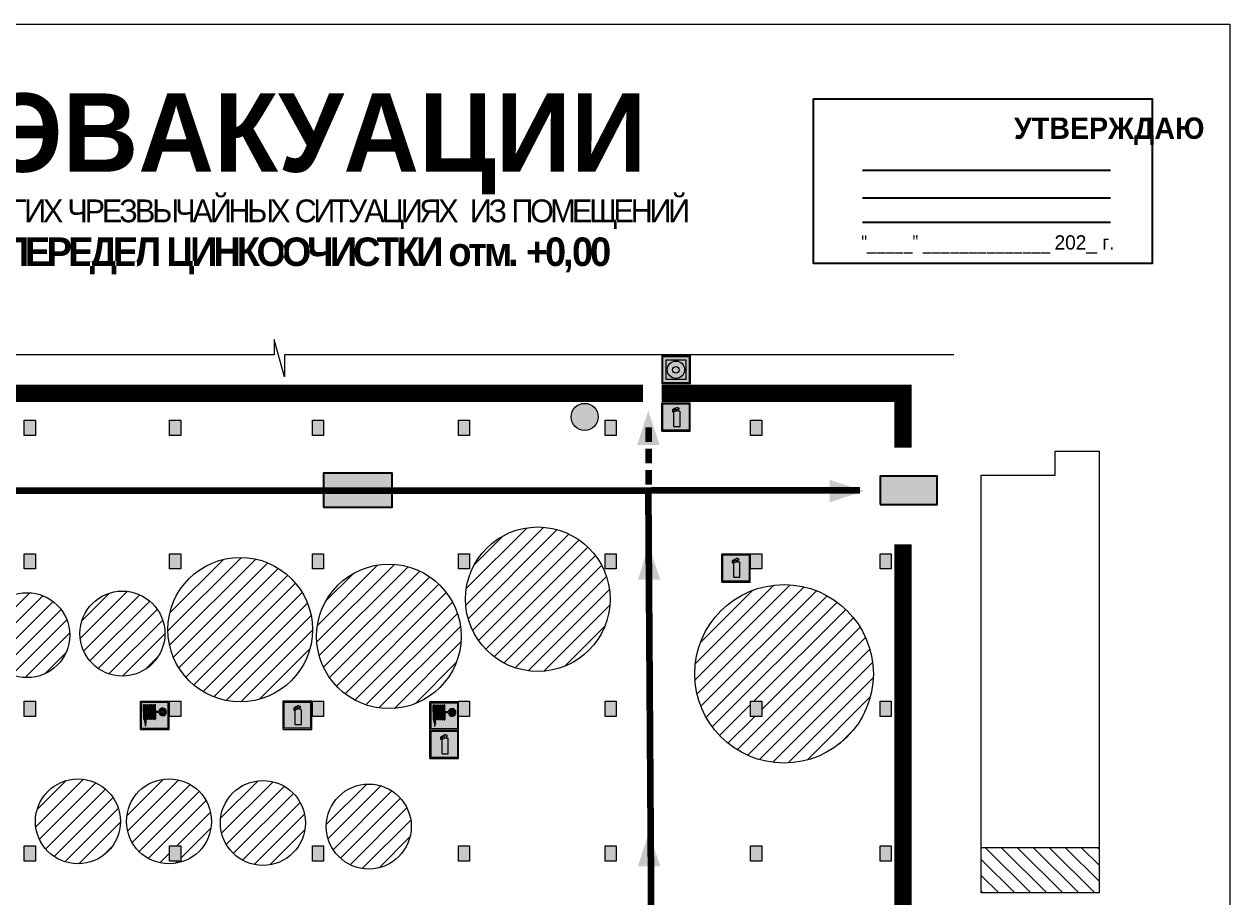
# Model space of a CAD drawing. Header units: millimetres. Extents: x 13810 to 67229, y 12374 to 21950.
# Drawn here: x 27538.4 to 27876.6, y 15487.5 to 15732.5 of the extents above; entities that cross this region are included whole.
import ezdxf

# ---------------------------------------------------------------- set-up
doc = ezdxf.new("R2010")
doc.units = ezdxf.units.MM
doc.linetypes.add('{ Wide Dash }', pattern=[12, 4, -2, 4, -2])
doc.layers.add('План_Штампы', color=7, linetype='Continuous')
doc.styles.add('обычный', font='arial.ttf')
pattern_1 = [(225, (47394.618, 19402.1856), (2.24506403, -2.24506403), [])]

# ---------------------------------------------------------------- blocks, each defined once
blk = doc.blocks.new('A$C7B8C2D5B')
at = {"lineweight": 0}
h = blk.add_hatch(color=5, dxfattribs=at)
h.dxf.hatch_style = 1
h.paths.add_polyline_path([(1.4, -3.02, 1), (-2.11, -3.02, 1)])
at = {"color": 5, "lineweight": 0}
blk.add_circle((-0.36, -3.02), 1.75, dxfattribs=at)
blk = doc.blocks.new('A$C54414219')
at = {"true_color": 0xffffff}
h = blk.add_hatch(color=7, dxfattribs=at)
h.paths.add_polyline_path([(2.39, -9.45), (2.39, -18.3), (11.23, -18.3), (11.23, -9.45)], flags=0)
h.paths.add_polyline_path([(10.71, -13.87, -1), (2.92, -13.87, -1)], flags=0)
h.paths.add_polyline_path([(8.3, -13.87, -1), (5.33, -13.87, -1)], flags=0)
h.paths.add_polyline_path([(0.41, -7.47), (0.41, -20.27), (13.21, -20.27), (13.21, -7.47)])
h.paths.add_polyline_path([(0.92, -19.77), (12.71, -19.77), (12.71, -7.98), (0.92, -7.98)], flags=16)
h.paths.add_polyline_path([(11.23, -9.45), (11.23, -18.3), (2.39, -18.3), (2.39, -9.45)], flags=0)
at = {"lineweight": 5}
h = blk.add_hatch(color=242, dxfattribs=at)
h.paths.add_polyline_path([(12.71, -7.98), (0.92, -7.98), (0.92, -19.77), (12.71, -19.77)])
h.paths.add_polyline_path([(11.23, -18.3), (2.39, -18.3), (2.39, -9.45), (11.23, -9.45)], flags=16)
h.paths.add_polyline_path([(10.71, -13.87, -1), (2.92, -13.87, -1)], flags=0)
h.paths.add_polyline_path([(8.3, -13.87, -1), (5.33, -13.87, -1)], flags=0)
at = {"true_color": 0xffffff}
h = blk.add_hatch(color=7, dxfattribs=at)
h.paths.add_polyline_path([(2.39, -9.45), (2.39, -18.3), (11.23, -18.3), (11.23, -9.45)])
h.paths.add_polyline_path([(10.71, -13.87, -1), (2.92, -13.87, -1)], flags=16)
h.paths.add_polyline_path([(8.3, -13.87, -1), (5.33, -13.87, -1)], flags=0)
at = {"lineweight": 5}
h = blk.add_hatch(color=242, dxfattribs=at)
h.paths.add_polyline_path([(2.92, -13.87, 1), (10.71, -13.87, 1)])
h.paths.add_polyline_path([(8.3, -13.87, -1), (5.33, -13.87, -1)], flags=16)
at = {"color": 242, "lineweight": 5}
for p, q in [((0.41, -20.27), (0.41, -7.47)), ((0.41, -7.47), (13.21, -7.47)), ((0.41, -7.47), (13.21, -7.47)), ((13.21, -20.27), (13.21, -7.47)), ((0.41, -20.27), (13.21, -20.27))]:
    blk.add_line(p, q, dxfattribs=at)
for points in [[(0.92, -7.98), (12.71, -7.98), (12.71, -19.77), (0.92, -19.77)], [(2.39, -9.45), (11.23, -9.45), (11.23, -18.3), (2.39, -18.3)]]:
    blk.add_lwpolyline(points, close=True, dxfattribs=at)
for radius in [3.89, 1.49]:
    blk.add_circle((6.81, -13.87), radius, dxfattribs=at)
blk = doc.blocks.new('A$C7B4425F7')
at = {"true_color": 0xffffff}
blk.add_hatch(color=7, dxfattribs=at).paths.add_polyline_path([(0, 0), (-16, 0), (-16, -8), (0, -8)])
h = blk.add_hatch(color=126)
h.paths.add_polyline_path([(-0.2, -0.2), (-15.8, -0.2), (-15.8, -7.8), (-0.2, -7.8)])
h.paths.add_polyline_path([(-11.76, -2.03), (-11.76, -3.66), (-11.17, -3.66, -0.568275), (-11.17, -6.18), (-12.58, -6.18), (-12.58, -2.03)], flags=16)
h.paths.add_polyline_path([(-13.33, -4.12, -0.495768), (-13.59, -6.18), (-15.03, -6.18), (-15.03, -2.03), (-13.59, -2.03, -0.487973)], flags=16)
h.paths.add_polyline_path([(-10.25, -2.03), (-9.48, -2.03), (-9.48, -6.18), (-10.25, -6.18)], flags=16)
h.paths.add_polyline_path([(-13.84, -3.69), (-14.24, -3.69), (-14.24, -3.03), (-13.9, -3.03, -0.692621)], flags=0)
h.paths.add_polyline_path([(-9.15, -2.03), (-8.4, -2.03), (-8.04, -3.07), (-7.68, -2.03), (-6.93, -2.03), (-7.64, -4.1), (-6.93, -6.18), (-7.68, -6.18), (-8.04, -5.14), (-8.4, -6.18), (-9.15, -6.18), (-8.44, -4.1)], flags=16)
h.paths.add_polyline_path([(-11.76, -4.46), (-11.42, -4.46, -0.692621), (-11.36, -5.12), (-11.76, -5.12)], flags=0)
h.paths.add_polyline_path([(-13.9, -5.2), (-14.24, -5.2), (-14.24, -4.55), (-13.84, -4.55, -0.708038)], flags=0)
edge = h.paths.add_edge_path(flags=16)
edge.add_ellipse((-5.51, -4.08), major_axis=(0, 2.05), ratio=0.586184, start_angle=0, end_angle=360)
edge = h.paths.add_edge_path(flags=0)
edge.add_ellipse((-5.51, -4.08), major_axis=(0, 1.14), ratio=0.454828, start_angle=0, end_angle=360)
h.paths.add_polyline_path([(-4.13, -4.96, 0.377264), (-3.48, -4.52, 0.0555), (-3.16, -2.03), (-1.66, -2.03), (-1.66, -4.96), (-0.96, -4.96), (-0.96, -7.01), (-1.75, -7.01), (-1.75, -6.18), (-3.3, -6.18), (-3.3, -7.02), (-4.13, -7.02)], flags=16)
h.paths.add_polyline_path([(-2.73, -2.91), (-2.28, -2.91), (-2.28, -4.96), (-3.05, -4.96, 0.079136)], flags=0)
at = {"color": 126}
blk.add_lwpolyline([(-16, -8), (0, -8), (0, 0), (-16, 0)], close=True, dxfattribs=at)
blk = doc.blocks.new('A$C3AD82952')
at = {"true_color": 0xf5f5ff}
h = blk.add_hatch(color=7, dxfattribs=at)
h.dxf.hatch_style = 1
h.paths.add_polyline_path([(8.21, 8.73, 0.414214), (7.89, 9.05), (7.22, 9.05), (7.22, 9.92), (7.59, 9.92, 1), (7.57, 10.36), (7.22, 10.36), (7.22, 10.6), (6.43, 10.6), (6.43, 10.36), (6.01, 10.36), (4.74, 9.59), (4.74, 8.69), (4.98, 8.73), (4.98, 9.26), (6.12, 9.91), (6.43, 9.91), (6.43, 9.05), (5.76, 9.05, 0.414214), (5.44, 8.73), (5.44, 2.2), (8.21, 2.2)], flags=0)
h.paths.add_polyline_path([(12.8, 12.8), (0, 12.8), (0, 0), (12.8, 0)])
h.paths.add_polyline_path([(0.51, 12.29), (12.29, 12.29), (12.29, 0.51), (0.51, 0.51)], flags=16)
h.paths.add_polyline_path([(4.74, 9.59), (6.01, 10.36), (6.43, 10.36), (6.43, 10.6), (7.22, 10.6), (7.22, 10.36), (7.59, 10.36, -0.94586), (7.59, 9.92), (7.22, 9.92), (7.22, 9.05), (7.89, 9.05, -0.414214), (8.21, 8.73), (8.21, 2.2), (5.44, 2.2), (5.44, 8.73, -0.414214), (5.76, 9.05), (6.43, 9.05), (6.43, 9.91), (6.12, 9.91), (4.98, 9.26), (4.98, 8.73), (4.74, 8.69)], flags=0)
h = blk.add_hatch(color=242)
h.dxf.hatch_style = 1
h.paths.add_polyline_path([(12.29, 12.29), (0.51, 12.29), (0.51, 0.51), (12.29, 0.51)])
h.paths.add_polyline_path([(4.74, 8.69), (4.74, 9.59), (6.01, 10.36), (6.43, 10.36), (6.43, 10.6), (7.22, 10.6), (7.22, 10.36), (7.59, 10.36, -0.94586), (7.59, 9.92), (7.22, 9.92), (7.22, 9.05), (7.89, 9.05, -0.414214), (8.21, 8.73), (8.21, 2.2), (5.44, 2.2), (5.44, 8.73, -0.414214), (5.76, 9.05), (6.43, 9.05), (6.43, 9.91), (6.12, 9.91), (4.98, 9.26), (4.98, 8.73)], flags=16)
h = blk.add_hatch(color=7, dxfattribs=at)
h.dxf.hatch_style = 1
h.paths.add_polyline_path([(8.21, 8.73, 0.414214), (7.89, 9.05), (7.22, 9.05), (7.22, 9.92), (7.59, 9.92, 1), (7.57, 10.36), (7.22, 10.36), (7.22, 10.6), (6.43, 10.6), (6.43, 10.36), (6.01, 10.36), (4.74, 9.59), (4.74, 8.69), (4.98, 8.73), (4.98, 9.26), (6.12, 9.91), (6.43, 9.91), (6.43, 9.05), (5.76, 9.05, 0.414214), (5.44, 8.73), (5.44, 2.2), (8.21, 2.2)])
at = {"color": 242, "lineweight": 5}
for p, q in [((0, 0), (0, 12.8)), ((0, 12.8), (12.8, 12.8)), ((12.8, 0), (12.8, 12.8)), ((6.01, 10.36), (4.74, 9.59)), ((4.74, 9.59), (4.74, 8.69)), ((4.74, 8.69), (4.98, 8.73)), ((4.98, 9.26), (6.12, 9.91)), ((4.98, 8.73), (4.98, 9.26)), ((5.44, 2.2), (5.44, 8.73)), ((5.76, 9.05), (6.43, 9.05)), ((6.01, 10.36), (6.43, 10.36)), ((6.12, 9.91), (6.43, 9.91)), ((7.22, 10.6), (6.43, 10.6)), ((6.43, 10.6), (6.43, 10.36)), ((6.43, 9.91), (6.43, 9.05)), ((7.22, 10.36), (7.22, 10.6)), ((7.59, 10.36), (7.22, 10.36)), ((7.22, 9.05), (7.22, 9.92)), ((7.59, 9.92), (7.22, 9.92)), ((7.89, 9.05), (7.22, 9.05)), ((8.21, 2.2), (8.21, 8.73)), ((0, 0), (12.8, 0)), ((5.44, 2.2), (8.21, 2.2))]:
    blk.add_line(p, q, dxfattribs=at)
blk.add_lwpolyline([(0.51, 12.29), (12.29, 12.29), (12.29, 0.51), (0.51, 0.51)], close=True, dxfattribs=at)
for centre, radius, start, end in [((5.76, 8.73), 0.32, 90, 180), ((7.58, 10.14), 0.223, 273.1875, 86.8125), ((7.89, 8.73), 0.32, 0, 90)]:
    blk.add_arc(centre, radius, start, end, dxfattribs=at)
blk = doc.blocks.new('A$C32E8229D')
at = {"true_color": 0xffffff}
blk.add_hatch(color=7, dxfattribs=at).paths.add_polyline_path([(0, 0), (0, -8), (16, -8), (16, 0)])
h = blk.add_hatch(color=126)
h.paths.add_polyline_path([(0.2, -0.2), (15.8, -0.2), (15.8, -7.8), (0.2, -7.8)])
h.paths.add_polyline_path([(13.49, -2.05), (12.08, -2.05), (11.37, -2.63, 0.162397), (11.29, -2.84), (11.29, -3.63), (10.35, -3.63), (10.35, -4.05), (11.68, -4.05), (11.68, -3.48), (12.26, -4.28), (11.29, -5.1), (11.29, -6.78), (11.85, -6.78), (11.85, -5.44), (12.8, -4.64), (12.8, -5.94), (14.46, -5.94), (14.46, -5.39), (13.45, -5.39), (13.45, -3.97), (12.46, -2.59), (13.15, -2.59), (13.69, -3.34), (14.18, -3)], flags=16)
h.paths.add_polyline_path([(10.74, -1.82, 1), (11.8, -1.82, 1)], flags=16)
h.paths.add_polyline_path([(9.39, -3.59), (5.99, -3.59), (6.56, -3.03), (5.91, -3.03), (5.1, -3.83), (5.91, -4.64), (6.56, -4.64), (5.99, -4.09), (9.39, -4.09)], flags=16)
h.paths.add_polyline_path([(4.29, -1.08), (1.72, -1.08), (1.72, -6.6), (4.29, -6.6)], flags=16)
at = {"color": 126}
blk.add_lwpolyline([(16, -8), (0, -8), (0, 0), (16, 0)], close=True, dxfattribs=at)
blk = doc.blocks.new('A$C37112FD5')
at = {"true_color": 0xf5f5ff}
h = blk.add_hatch(color=7, dxfattribs=at)
h.dxf.hatch_style = 1
h.paths.add_polyline_path([(12.8, -7.4), (0, -7.4), (0, -20.2), (12.8, -20.2)])
h.paths.add_polyline_path([(12.29, -7.91), (12.29, -19.69), (0.51, -19.69), (0.51, -7.91)], flags=16)
h.paths.add_polyline_path([(4.98, -9.04, -0.42597), (5.17, -9.22), (5.17, -12.25), (5.17, -15.29, -0.432244), (4.98, -15.47), (4.83, -15.47, -0.42597), (4.64, -15.29), (4.64, -12.25), (4.64, -9.22, -0.432244), (4.83, -9.04)], flags=0)
h.paths.add_polyline_path([(4.28, -9.22), (4.28, -12.25), (4.28, -15.29, -0.432244), (4.09, -15.47), (3.94, -15.47, -0.42597), (3.75, -15.29), (3.75, -12.25), (3.75, -9.22, -0.432244), (3.94, -9.04), (4.09, -9.04, -0.42597)], flags=0)
h.paths.add_polyline_path([(5.72, -9.04), (5.87, -9.04, -0.42597), (6.06, -9.22), (6.06, -12.25), (6.06, -15.29, -0.432244), (5.87, -15.47), (5.72, -15.47, -0.42597), (5.53, -15.29), (5.53, -12.25), (5.53, -9.22, -0.432244)], flags=0)
h.paths.add_polyline_path([(6.42, -8.9), (6.5, -8.9, -0.42597), (6.69, -9.08), (6.69, -12.03), (8.21, -12.03, -15.824349), (8.21, -12.47), (6.69, -12.47), (6.69, -15.42, -0.432244), (6.5, -15.6), (6.42, -15.6)], flags=0)
h.paths.add_polyline_path([(3.39, -9.22), (3.39, -12.25), (3.39, -15.29, -0.432244), (3.2, -15.47), (3.05, -15.47, -0.42597), (2.85, -15.29), (2.85, -12.25), (2.85, -9.22, -0.432244), (3.05, -9.04), (3.2, -9.04, -0.42597)], flags=0)
h.paths.add_polyline_path([(2.5, -9.22), (2.5, -16.71), (1.96, -16.71), (1.96, -9.22, -0.432244), (2.15, -9.04), (2.31, -9.04, -0.42597)], flags=0)
h.paths.add_polyline_path([(1.61, -8.9), (1.61, -15.6), (1.57, -15.6, -0.42597), (1.37, -15.42), (1.37, -12.03), (1.37, -9.09, -0.432244), (1.57, -8.9)], flags=0)
h.paths.add_polyline_path([(9.76, -10.81), (9.76, -12.03), (8.49, -12.03, -0.336371)], flags=0)
h.paths.add_polyline_path([(8.49, -12.47), (9.76, -12.47), (9.76, -13.7, -0.336371)], flags=0)
h.paths.add_polyline_path([(10.11, -10.81, -0.336371), (11.38, -12.03), (10.11, -12.03)], flags=0)
h.paths.add_polyline_path([(10.11, -12.47), (11.38, -12.47, -0.336371), (10.11, -13.7)], flags=0)
h.paths.add_polyline_path([(2.5, -16.84), (2.5, -17.05), (1.97, -17.05), (1.97, -16.84)], flags=0)
h.paths.add_polyline_path([(2.5, -17.24, -0.033778), (2.24, -18.6, -0.033778), (1.97, -17.24)], flags=0)
h = blk.add_hatch(color=242)
h.dxf.hatch_style = 1
h.paths.add_polyline_path([(12.29, -7.91), (0.51, -7.91), (0.51, -19.69), (12.29, -19.69)])
h.paths.add_polyline_path([(6.42, -15.6), (6.42, -8.9), (6.5, -8.9, -0.42597), (6.69, -9.08), (6.69, -12.03), (8.21, -12.03, -15.824349), (8.21, -12.47), (6.69, -12.47), (6.69, -15.42, -0.432244), (6.5, -15.6)], flags=16)
h.paths.add_polyline_path([(5.87, -15.47), (5.72, -15.47, -0.42597), (5.53, -15.29), (5.53, -12.25), (5.53, -9.22, -0.432244), (5.72, -9.04), (5.87, -9.04, -0.42597), (6.06, -9.22), (6.06, -12.25), (6.06, -15.29, -0.432244)], flags=16)
h.paths.add_polyline_path([(4.98, -15.47), (4.83, -15.47, -0.42597), (4.64, -15.29), (4.64, -12.25), (4.64, -9.22, -0.432244), (4.83, -9.04), (4.98, -9.04, -0.42597), (5.17, -9.22), (5.17, -12.25), (5.17, -15.29, -0.432244)], flags=16)
h.paths.add_polyline_path([(4.09, -15.47), (3.94, -15.47, -0.42597), (3.75, -15.29), (3.75, -12.25), (3.75, -9.22, -0.432244), (3.94, -9.04), (4.09, -9.04, -0.42597), (4.28, -9.22), (4.28, -12.25), (4.28, -15.29, -0.432244)], flags=16)
h.paths.add_polyline_path([(3.2, -15.47), (3.05, -15.47, -0.42597), (2.85, -15.29), (2.85, -12.25), (2.85, -9.22, -0.432244), (3.05, -9.04), (3.2, -9.04, -0.42597), (3.39, -9.22), (3.39, -12.25), (3.39, -15.29, -0.432244)], flags=16)
h.paths.add_polyline_path([(2.5, -17.05), (1.97, -17.05), (1.97, -16.84), (2.5, -16.84)], flags=16)
h.paths.add_polyline_path([(2.5, -17.24, -0.033778), (2.24, -18.6, -0.033778), (1.97, -17.24)], flags=16)
h.paths.add_polyline_path([(2.5, -16.71), (1.96, -16.71), (1.96, -9.22, -0.432244), (2.15, -9.04), (2.31, -9.04, -0.42597), (2.5, -9.22)], flags=16)
h.paths.add_polyline_path([(1.61, -15.6), (1.57, -15.6, -0.42597), (1.37, -15.42), (1.37, -12.03), (1.37, -9.09, -0.432244), (1.57, -8.9), (1.61, -8.9)], flags=16)
h.paths.add_polyline_path([(8.49, -12.47), (9.76, -12.47), (9.76, -13.7, -0.336371)], flags=0)
h.paths.add_polyline_path([(10.11, -13.7), (10.11, -12.47), (11.38, -12.47, -0.336371)], flags=0)
h.paths.add_polyline_path([(8.49, -12.03, -0.336371), (9.76, -10.81), (9.76, -12.03)], flags=0)
h.paths.add_polyline_path([(10.11, -12.03), (10.11, -10.81, -0.336371), (11.38, -12.03)], flags=0)
h = blk.add_hatch(color=7, dxfattribs=at)
h.dxf.hatch_style = 1
h.paths.add_polyline_path([(1.61, -8.9), (1.57, -8.9, 0.432244), (1.37, -9.09), (1.37, -12.03), (1.37, -15.42, 0.42597), (1.57, -15.6), (1.61, -15.6)])
h.paths.add_polyline_path([(2.5, -9.22, 0.42597), (2.31, -9.04), (2.15, -9.04, 0.432244), (1.96, -9.22), (1.96, -16.71), (2.5, -16.71)])
h.paths.add_polyline_path([(2.5, -16.84), (1.97, -16.84), (1.97, -17.05), (2.5, -17.05)])
h.paths.add_polyline_path([(2.5, -17.24), (1.97, -17.24, 0.033778), (2.24, -18.6, 0.033778)])
h.paths.add_polyline_path([(3.39, -12.25), (3.39, -9.22, 0.42597), (3.2, -9.04), (3.05, -9.04, 0.432244), (2.85, -9.22), (2.85, -12.25), (2.85, -15.29, 0.42597), (3.05, -15.47), (3.2, -15.47, 0.432244), (3.39, -15.29)])
h.paths.add_polyline_path([(4.28, -12.25), (4.28, -9.22, 0.42597), (4.09, -9.04), (3.94, -9.04, 0.432244), (3.75, -9.22), (3.75, -12.25), (3.75, -15.29, 0.42597), (3.94, -15.47), (4.09, -15.47, 0.432244), (4.28, -15.29)])
h.paths.add_polyline_path([(5.17, -12.25), (5.17, -9.22, 0.42597), (4.98, -9.04), (4.83, -9.04, 0.432244), (4.64, -9.22), (4.64, -12.25), (4.64, -15.29, 0.42597), (4.83, -15.47), (4.98, -15.47, 0.432244), (5.17, -15.29)])
h.paths.add_polyline_path([(6.06, -12.25), (6.06, -9.22, 0.42597), (5.87, -9.04), (5.72, -9.04, 0.432244), (5.53, -9.22), (5.53, -12.25), (5.53, -15.29, 0.42597), (5.72, -15.47), (5.87, -15.47, 0.432244), (6.06, -15.29)])
h.paths.add_polyline_path([(6.69, -12.47), (8.21, -12.47, 15.824349), (8.21, -12.03), (6.69, -12.03), (6.69, -9.08, 0.42597), (6.5, -8.9), (6.42, -8.9), (6.42, -15.6), (6.5, -15.6, 0.432244), (6.69, -15.42)])
h.paths.add_polyline_path([(8.49, -12.47), (9.76, -12.47), (9.76, -13.7, -0.336371)], flags=16)
h.paths.add_polyline_path([(8.49, -12.03, -0.336371), (9.76, -10.81), (9.76, -12.03)], flags=16)
h.paths.add_polyline_path([(10.11, -12.47), (11.38, -12.47, -0.336371), (10.11, -13.7)], flags=16)
h.paths.add_polyline_path([(10.11, -12.03), (10.11, -10.81, -0.336371), (11.38, -12.03)], flags=16)
h = blk.add_hatch(color=242)
h.dxf.hatch_style = 1
h.paths.add_polyline_path([(9.76, -10.81, 0.336371), (8.49, -12.03), (9.76, -12.03)])
h.paths.add_polyline_path([(10.11, -10.81), (10.11, -12.03), (11.38, -12.03, 0.336371)])
h.paths.add_polyline_path([(11.38, -12.47), (10.11, -12.47), (10.11, -13.7, 0.336371)])
h.paths.add_polyline_path([(9.76, -12.47), (8.49, -12.47, 0.336371), (9.76, -13.7)])
at = {"color": 242, "lineweight": 5}
for p, q in [((0, -20.2), (0, -7.4)), ((0, -7.4), (12.8, -7.4)), ((1.37, -12.03), (1.37, -9.08)), ((1.57, -8.9), (1.61, -8.9)), ((1.61, -8.9), (1.61, -15.6)), ((1.96, -16.71), (1.96, -9.22)), ((2.15, -9.04), (2.31, -9.04)), ((2.5, -16.71), (2.5, -9.22)), ((2.85, -12.25), (2.85, -9.22)), ((3.05, -9.04), (3.2, -9.04)), ((3.39, -12.25), (3.39, -9.22)), ((3.75, -12.25), (3.75, -9.22)), ((3.94, -9.04), (4.09, -9.04)), ((4.28, -12.25), (4.28, -9.22)), ((4.64, -12.25), (4.64, -9.22)), ((4.83, -9.04), (4.98, -9.04)), ((5.17, -12.25), (5.17, -9.22)), ((5.53, -12.25), (5.53, -9.22)), ((5.72, -9.04), (5.87, -9.04)), ((6.06, -12.25), (6.06, -9.22)), ((6.42, -8.9), (6.42, -15.6)), ((6.5, -8.9), (6.42, -8.9)), ((6.69, -12.03), (6.69, -9.08)), ((9.76, -10.81), (9.76, -12.03)), ((10.11, -10.81), (10.11, -12.03)), ((12.8, -20.2), (12.8, -7.4)), ((1.37, -12.03), (1.37, -15.42)), ((1.57, -15.6), (1.61, -15.6)), ((2.85, -12.25), (2.85, -15.29)), ((3.05, -15.47), (3.2, -15.47)), ((3.39, -12.25), (3.39, -15.29)), ((3.75, -12.25), (3.75, -15.29)), ((3.94, -15.47), (4.09, -15.47)), ((4.28, -12.25), (4.28, -15.29)), ((4.64, -12.25), (4.64, -15.29)), ((4.83, -15.47), (4.98, -15.47)), ((5.17, -12.25), (5.17, -15.29)), ((5.53, -12.25), (5.53, -15.29)), ((5.72, -15.47), (5.87, -15.47)), ((6.06, -12.25), (6.06, -15.29)), ((6.42, -15.6), (6.5, -15.6)), ((8.21, -12.03), (6.69, -12.03)), ((8.21, -12.47), (6.69, -12.47)), ((6.69, -12.47), (6.69, -15.42)), ((9.76, -12.03), (8.49, -12.03)), ((9.76, -12.47), (8.49, -12.47)), ((9.76, -12.47), (9.76, -13.7)), ((11.38, -12.03), (10.11, -12.03)), ((11.38, -12.47), (10.11, -12.47)), ((10.11, -12.47), (10.11, -13.7)), ((0, -20.2), (12.8, -20.2)), ((1.96, -16.71), (2.5, -16.71)), ((1.97, -16.84), (2.5, -16.84)), ((1.97, -17.05), (1.97, -16.84)), ((2.5, -17.05), (1.97, -17.05)), ((1.97, -17.24), (2.5, -17.24)), ((2.5, -16.84), (2.5, -17.05))]:
    blk.add_line(p, q, dxfattribs=at)
blk.add_lwpolyline([(0.51, -7.91), (12.29, -7.91), (12.29, -19.69), (0.51, -19.69)], close=True, dxfattribs=at)
for centre, radius, start, end in [((1.56, -9.09), 0.182, 87.1027, 180.6071), ((2.15, -9.22), 0.182, 87.1027, 180.6071), ((2.32, -9.22), 0.182, 359.3929, 92.8973), ((3.04, -9.22), 0.182, 87.1027, 180.6071), ((3.21, -9.22), 0.182, 359.3929, 92.8973), ((3.93, -9.22), 0.182, 87.1027, 180.6071), ((4.1, -9.22), 0.182, 359.3929, 92.8973), ((4.82, -9.22), 0.182, 87.1027, 180.6071), ((4.99, -9.22), 0.182, 359.3929, 92.8973), ((5.71, -9.22), 0.182, 87.1027, 180.6071), ((5.88, -9.22), 0.182, 359.3929, 92.8973), ((6.51, -9.09), 0.182, 359.3929, 92.8973), ((9.93, -12.25), 1.74, 187.2319, 172.7681), ((9.93, -12.25), 1.46, 96.9927, 171.3585), ((9.93, -12.25), 1.46, 8.6415, 83.0073), ((1.56, -15.42), 0.182, 179.3929, 272.8973), ((3.04, -15.29), 0.182, 179.3929, 272.8973), ((3.21, -15.29), 0.182, 267.1027, 0.6071), ((3.93, -15.29), 0.182, 179.3929, 272.8973), ((4.1, -15.29), 0.182, 267.1027, 0.6071), ((4.82, -15.29), 0.182, 179.3929, 272.8973), ((4.99, -15.29), 0.182, 267.1027, 0.6071), ((5.71, -15.29), 0.182, 179.3929, 272.8973), ((5.88, -15.29), 0.182, 267.1027, 0.6071), ((6.51, -15.42), 0.182, 267.1027, 0.6071), ((9.93, -12.25), 1.46, 188.6415, 263.0073), ((9.93, -12.25), 1.46, 276.9927, 351.3585), ((12.17, -15.98), 10.27, 187.041, 194.7793), ((-7.7, -15.98), 10.27, 345.2207, 352.959)]:
    blk.add_arc(centre, radius, start, end, dxfattribs=at)

msp = doc.modelspace()

# ---------------------------------------------------------------- hatches: boundary and pattern name
at = {"lineweight": 0}
h = msp.add_hatch(color=256, dxfattribs=at)
h.dxf.hatch_style = 1
h.paths.add_polyline_path([(27541.58, 15621.27), (27538.46, 15621.27), (27538.46, 15617), (27541.58, 15617)])
h = msp.add_hatch(color=256, dxfattribs=at)
h.dxf.hatch_style = 1
h.paths.add_polyline_path([(27582.32, 15621.27), (27579.19, 15621.27), (27579.19, 15617), (27582.32, 15617)])
h = msp.add_hatch(color=256, dxfattribs=at)
h.dxf.hatch_style = 1
h.paths.add_polyline_path([(27622.38, 15621.27), (27619.25, 15621.27), (27619.25, 15617), (27622.38, 15617)])
h = msp.add_hatch(color=256, dxfattribs=at)
h.dxf.hatch_style = 1
h.paths.add_polyline_path([(27663.36, 15621.27), (27660.23, 15621.27), (27660.23, 15617), (27663.36, 15617)])
h = msp.add_hatch(color=256, dxfattribs=at)
h.dxf.hatch_style = 1
h.paths.add_polyline_path([(27704.48, 15621.27), (27701.35, 15621.27), (27701.35, 15617), (27704.48, 15617)])
h = msp.add_hatch(color=256, dxfattribs=at)
h.dxf.hatch_style = 1
h.paths.add_polyline_path([(27745.26, 15621.27), (27742.13, 15621.27), (27742.13, 15617), (27745.26, 15617)])
h = msp.add_hatch(dxfattribs=at)
h.set_pattern_fill('ANSI31', color=256, angle=180)
h.set_pattern_definition(pattern_1)
h.paths.add_polyline_path([(27702.74, 15571.05, 1), (27662.2, 15571.05, 1)])
h.paths.add_polyline_path([(27620.44, 15560.61, 1), (27660.98, 15560.61, 1)])
h.paths.add_polyline_path([(27578.74, 15562.51, 1), (27619.29, 15562.51, 1)])
h.paths.add_polyline_path([(27554.05, 15561.4, 1), (27577.89, 15561.4, 1)])
h.paths.add_polyline_path([(27527.36, 15560.95, 1), (27551.2, 15560.95, 1)])
h.paths.add_polyline_path([(27501.02, 15561.4, 1), (27524.86, 15561.4, 1)])
h.paths.add_polyline_path([(27458.6, 15561.25, 1), (27499.14, 15561.25, 1)])
h = msp.add_hatch(color=256, dxfattribs=at)
h.dxf.hatch_style = 1
h.paths.add_polyline_path([(27541.58, 15583.82), (27538.46, 15583.82), (27538.46, 15579.55), (27541.58, 15579.55)])
h = msp.add_hatch(color=256, dxfattribs=at)
h.dxf.hatch_style = 1
h.paths.add_polyline_path([(27582.32, 15583.82), (27579.19, 15583.82), (27579.19, 15579.55), (27582.32, 15579.55)])
h = msp.add_hatch(color=256, dxfattribs=at)
h.dxf.hatch_style = 1
h.paths.add_polyline_path([(27622.38, 15583.82), (27619.25, 15583.82), (27619.25, 15579.55), (27622.38, 15579.55)])
h = msp.add_hatch(color=256, dxfattribs=at)
h.dxf.hatch_style = 1
h.paths.add_polyline_path([(27663.36, 15583.82), (27660.23, 15583.82), (27660.23, 15579.55), (27663.36, 15579.55)])
h = msp.add_hatch(color=256, dxfattribs=at)
h.dxf.hatch_style = 1
h.paths.add_polyline_path([(27704.48, 15583.82), (27701.35, 15583.82), (27701.35, 15579.55), (27704.48, 15579.55)])
h = msp.add_hatch(color=256, dxfattribs=at)
h.dxf.hatch_style = 1
h.paths.add_polyline_path([(27745.26, 15583.82), (27742.13, 15583.82), (27742.13, 15579.55), (27745.26, 15579.55)])
h = msp.add_hatch(color=256, dxfattribs=at)
h.dxf.hatch_style = 1
h.paths.add_polyline_path([(27781.58, 15583.82), (27778.45, 15583.82), (27778.45, 15579.55), (27781.58, 15579.55)])
h = msp.add_hatch(dxfattribs=at)
h.set_pattern_fill('ANSI31', color=256, angle=180)
h.set_pattern_definition(pattern_1)
h.paths.add_polyline_path([(27726.52, 15550.1, 1), (27776.57, 15550.1, 1)])
h.paths.add_polyline_path([(27745.26, 15542.44), (27745.26, 15538.17), (27742.13, 15538.17), (27742.13, 15542.44)], flags=16)
h = msp.add_hatch(color=256, dxfattribs=at)
h.dxf.hatch_style = 1
h.paths.add_polyline_path([(27541.58, 15542.44), (27538.46, 15542.44), (27538.46, 15538.17), (27541.58, 15538.17)])
h = msp.add_hatch(color=256, dxfattribs=at)
h.dxf.hatch_style = 1
h.paths.add_polyline_path([(27582.32, 15542.44), (27579.19, 15542.44), (27579.19, 15538.17), (27582.32, 15538.17)])
h = msp.add_hatch(color=256, dxfattribs=at)
h.dxf.hatch_style = 1
h.paths.add_polyline_path([(27622.38, 15542.44), (27619.25, 15542.44), (27619.25, 15538.17), (27622.38, 15538.17)])
h = msp.add_hatch(color=256, dxfattribs=at)
h.dxf.hatch_style = 1
h.paths.add_polyline_path([(27663.36, 15542.44), (27660.23, 15542.44), (27660.23, 15538.17), (27663.36, 15538.17)])
h = msp.add_hatch(color=256, dxfattribs=at)
h.dxf.hatch_style = 1
h.paths.add_polyline_path([(27704.48, 15542.44), (27701.35, 15542.44), (27701.35, 15538.17), (27704.48, 15538.17)])
h = msp.add_hatch(color=256, dxfattribs=at)
h.dxf.hatch_style = 1
h.paths.add_polyline_path([(27745.26, 15542.44), (27742.13, 15542.44), (27742.13, 15538.17), (27745.26, 15538.17)])
h = msp.add_hatch(color=256, dxfattribs=at)
h.dxf.hatch_style = 1
h.paths.add_polyline_path([(27781.58, 15542.44), (27778.45, 15542.44), (27778.45, 15538.17), (27781.58, 15538.17)])
h = msp.add_hatch(dxfattribs=at)
h.set_pattern_fill('ANSI31', color=256, angle=180)
h.set_pattern_definition(pattern_1)
h.paths.add_polyline_path([(27495.48, 15509.34, 1), (27463.77, 15509.34, 1)])
h.paths.add_polyline_path([(27534.84, 15509.79, 1), (27503.13, 15509.79, 1)])
h.paths.add_polyline_path([(27541.57, 15508.69, 1), (27565.42, 15508.69, 1)])
h.paths.add_polyline_path([(27567.11, 15508.7, 1), (27590.96, 15508.7, 1)])
h.paths.add_polyline_path([(27579.19, 15501.84), (27582.32, 15501.84), (27582.32, 15497.56), (27579.19, 15497.56)], flags=16)
h.paths.add_polyline_path([(27593.45, 15508.25, 1), (27617.3, 15508.25, 1)])
h.paths.add_polyline_path([(27623.13, 15507.24, 1), (27646.98, 15507.24, 1)])
h = msp.add_hatch(color=256, dxfattribs=at)
h.dxf.hatch_style = 1
h.paths.add_polyline_path([(27541.58, 15501.84), (27538.46, 15501.84), (27538.46, 15497.56), (27541.58, 15497.56)])
h = msp.add_hatch(color=256, dxfattribs=at)
h.dxf.hatch_style = 1
h.paths.add_polyline_path([(27582.32, 15501.84), (27579.19, 15501.84), (27579.19, 15497.56), (27582.32, 15497.56)])
h = msp.add_hatch(color=256, dxfattribs=at)
h.dxf.hatch_style = 1
h.paths.add_polyline_path([(27622.38, 15501.84), (27619.25, 15501.84), (27619.25, 15497.56), (27622.38, 15497.56)])
h = msp.add_hatch(color=256, dxfattribs=at)
h.dxf.hatch_style = 1
h.paths.add_polyline_path([(27663.36, 15501.84), (27660.23, 15501.84), (27660.23, 15497.56), (27663.36, 15497.56)])
h = msp.add_hatch(color=256, dxfattribs=at)
h.dxf.hatch_style = 1
h.paths.add_polyline_path([(27704.48, 15501.84), (27701.35, 15501.84), (27701.35, 15497.56), (27704.48, 15497.56)])
h = msp.add_hatch(color=256, dxfattribs=at)
h.dxf.hatch_style = 1
h.paths.add_polyline_path([(27745.26, 15501.84), (27742.13, 15501.84), (27742.13, 15497.56), (27745.26, 15497.56)])
h = msp.add_hatch(color=256, dxfattribs=at)
h.dxf.hatch_style = 1
h.paths.add_polyline_path([(27781.58, 15501.84), (27778.45, 15501.84), (27778.45, 15497.56), (27781.58, 15497.56)])
at = {"lineweight": 0, "true_color": 0x000000}
h = msp.add_hatch(dxfattribs=at)
h.set_pattern_fill('ANSI31', color=18, angle=90)
h.set_pattern_definition([(135, (34557.7086, -947.0492), (-2.24506403, -2.24506403), [])])
h.paths.add_polyline_path([(27806.84, 15501.31), (27806.84, 15488.61), (27839.89, 15488.61), (27839.89, 15501.31)])

# ---------------------------------------------------------------- linework, layer by layer
at = {"color": 126, "lineweight": 0, "true_color": 0x008754}
msp.add_lwpolyline([(27276.58, 15732.45), (27876.58, 15732.45), (27876.58, 15337.45), (27276.58, 15337.45)], close=True, dxfattribs=at)
msp.add_lwpolyline([(27759.8, 15711.49), (27854.8, 15711.49), (27854.8, 15665.29), (27759.8, 15665.29)], close=True)
for points in [[(27773.55, 15691.45), (27843.08, 15691.45)], [(27773.55, 15683.69), (27843.08, 15683.69)], [(27773.55, 15676.9), (27843.08, 15676.9)]]:
    msp.add_lwpolyline(points)
at = {"lineweight": 0}
for points in [[(27799.16, 15639.63), (27611.39, 15639.63), (27611.39, 15633.41), (27608.5, 15643.9), (27608.5, 15639.63), (27320.46, 15639.63)], [(27827.61, 15605.86), (27827.61, 15612.62), (27839.89, 15612.62), (27839.89, 15501.31), (27806.84, 15501.31), (27806.84, 15605.86), (27827.61, 15605.86)], [(27839.89, 15501.31), (27839.89, 15488.61), (27806.84, 15488.61), (27806.84, 15501.31)]]:
    msp.add_lwpolyline(points, dxfattribs=at)
at = {"lineweight": 0, "const_width": 4.8}
for points in [[(27334.57, 15550.65), (27334.57, 15628.82), (27712.01, 15628.82)], [(27717.24, 15628.82), (27784.89, 15628.82), (27784.89, 15613.59)], [(27784.89, 15586.45), (27784.89, 15458.8), (27409.6, 15458.8)]]:
    msp.add_lwpolyline(points, dxfattribs=at)
at = {"lineweight": 0}
for points in [[(27538.46, 15621.27), (27541.58, 15621.27), (27541.58, 15617), (27538.46, 15617)], [(27579.19, 15621.27), (27582.32, 15621.27), (27582.32, 15617), (27579.19, 15617)], [(27619.25, 15621.27), (27622.38, 15621.27), (27622.38, 15617), (27619.25, 15617)], [(27660.23, 15621.27), (27663.36, 15621.27), (27663.36, 15617), (27660.23, 15617)], [(27701.35, 15621.27), (27704.48, 15621.27), (27704.48, 15617), (27701.35, 15617)], [(27742.13, 15621.27), (27745.26, 15621.27), (27745.26, 15617), (27742.13, 15617)], [(27538.46, 15583.82), (27541.58, 15583.82), (27541.58, 15579.55), (27538.46, 15579.55)], [(27579.19, 15583.82), (27582.32, 15583.82), (27582.32, 15579.55), (27579.19, 15579.55)], [(27619.25, 15583.82), (27622.38, 15583.82), (27622.38, 15579.55), (27619.25, 15579.55)], [(27660.23, 15583.82), (27663.36, 15583.82), (27663.36, 15579.55), (27660.23, 15579.55)], [(27701.35, 15583.82), (27704.48, 15583.82), (27704.48, 15579.55), (27701.35, 15579.55)], [(27742.13, 15583.82), (27745.26, 15583.82), (27745.26, 15579.55), (27742.13, 15579.55)], [(27778.45, 15583.82), (27781.58, 15583.82), (27781.58, 15579.55), (27778.45, 15579.55)], [(27538.46, 15542.44), (27541.58, 15542.44), (27541.58, 15538.17), (27538.46, 15538.17)], [(27579.19, 15542.44), (27582.32, 15542.44), (27582.32, 15538.17), (27579.19, 15538.17)], [(27619.25, 15542.44), (27622.38, 15542.44), (27622.38, 15538.17), (27619.25, 15538.17)], [(27660.23, 15542.44), (27663.36, 15542.44), (27663.36, 15538.17), (27660.23, 15538.17)], [(27701.35, 15542.44), (27704.48, 15542.44), (27704.48, 15538.17), (27701.35, 15538.17)], [(27742.13, 15542.44), (27745.26, 15542.44), (27745.26, 15538.17), (27742.13, 15538.17)], [(27778.45, 15542.44), (27781.58, 15542.44), (27781.58, 15538.17), (27778.45, 15538.17)], [(27538.46, 15501.84), (27541.58, 15501.84), (27541.58, 15497.56), (27538.46, 15497.56)], [(27579.19, 15501.84), (27582.32, 15501.84), (27582.32, 15497.56), (27579.19, 15497.56)], [(27619.25, 15501.84), (27622.38, 15501.84), (27622.38, 15497.56), (27619.25, 15497.56)], [(27660.23, 15501.84), (27663.36, 15501.84), (27663.36, 15497.56), (27660.23, 15497.56)], [(27701.35, 15501.84), (27704.48, 15501.84), (27704.48, 15497.56), (27701.35, 15497.56)], [(27742.13, 15501.84), (27745.26, 15501.84), (27745.26, 15497.56), (27742.13, 15497.56)], [(27778.45, 15501.84), (27781.58, 15501.84), (27781.58, 15497.56), (27778.45, 15497.56)]]:
    msp.add_lwpolyline(points, close=True, dxfattribs=at)
at = {"color": 126, "linetype": '{ Wide Dash }', "lineweight": 100, "true_color": 0x008754}
msp.add_lwpolyline([(27713.48, 15619.23), (27713.48, 15601.55)], dxfattribs=at)
at = {"color": 126, "lineweight": 100, "true_color": 0x008754}
for points in [[(27441.84, 15546.88), (27441.84, 15601.55), (27714.33, 15601.55)], [(27441.84, 15546.88), (27441.84, 15478.29), (27714.33, 15478.29), (27713.48, 15601.55)], [(27772.82, 15601.55), (27714.33, 15601.55)]]:
    msp.add_lwpolyline(points, dxfattribs=at)
at = {"lineweight": 0}
for centre, radius in [((27682.47, 15571.05), 20.27), ((27599.01, 15562.51), 20.27), ((27640.71, 15560.61), 20.27), ((27539.28, 15560.95), 11.92), ((27565.97, 15561.4), 11.92), ((27751.55, 15550.1), 25.03), ((27553.5, 15508.69), 11.92), ((27579.04, 15508.7), 11.92), ((27605.38, 15508.25), 11.92), ((27635.06, 15507.24), 11.92)]:
    msp.add_circle(centre, radius, dxfattribs=at)
at = {"layer": 'План_Штампы', "color": 126, "true_color": 0x008754}
for points in [[(27716.63, 15614.32), (27710.36, 15614.33), (27713.46, 15623.96)], [(27764.34, 15598.25), (27764.35, 15604.52), (27773.97, 15601.43)], [(27716.82, 15576.49), (27710.55, 15576.5), (27713.65, 15586.12)], [(27716.82, 15496.06), (27710.55, 15496.07), (27713.65, 15505.7)]]:
    msp.add_solid(points, dxfattribs=at)

# ---------------------------------------------------------------- block references
at = {"rotation": 180}
for name, p, xscale, yscale, zscale in [('A$C54414219', (27725.47, 15626.78), 0.625, 0.625, 0.625), ('A$C7B8C2D5B', (27694.83, 15615.63), 2.177419353276491, 2.177419353276491, 2.177419353276491)]:
    msp.add_blockref(name, p, dxfattribs=dict(at, xscale=xscale, yscale=yscale, zscale=zscale))
for name, p, xscale, yscale, zscale in [('A$C3AD82952', (27717.25, 15618.17), 0.625, 0.625, 0.625), ('A$C3AD82952', (27734.05, 15575.82), 0.625, 0.625, 0.625), ('A$C37112FD5', (27571.05, 15547.07), 0.6249984004534781, 0.6249984004534781, 0.6249984004534781), ('A$C3AD82952', (27611.06, 15534.49), 0.625, 0.625, 0.625), ('A$C37112FD5', (27652.23, 15546.93), 0.6249984004534781, 0.6249984004534781, 0.6249984004534781), ('A$C3AD82952', (27652.23, 15526.31), 0.625, 0.625, 0.625)]:
    msp.add_blockref(name, p, dxfattribs=dict(xscale=xscale, yscale=yscale, zscale=zscale))
at = {"layer": 'План_Штампы', "color": 126, "true_color": 0x008754, "xscale": -1.2, "yscale": 1.2, "zscale": 1.2}
msp.add_blockref('A$C32E8229D', (27641.6, 15606.44), dxfattribs=at)
at = {"layer": 'План_Штампы'}
msp.add_blockref('A$C7B4425F7', (27794.51, 15605.6), dxfattribs=at)

# ---------------------------------------------------------------- texts
at = {"lineweight": 0, "style": 'обычный'}
for s, insert, char_height, width, attachment_point in [('{\\fProxima Nova Rg|b1|i0|c204|p2;ПЛАН ЭВАКУАЦИИ}', (27435.81, 15713), 22, 493.8901, 1), ('\\pi-18,l18,t18;{\\fProxima Nova Rg|b1|i0|c204|p2;УТВЕРЖДАЮ\\H1.1997x; }', (27842.74, 15702.37), 6, 126.6484, 5), ('{\\fArial Narrow|b0|i0|c204|p34;"_____" ______________ \\fProxima Nova Rg|b0|i0|c204|p2;202_ г. }', (27808.7, 15670.61), 4, 78.6503, 5)]:
    msp.add_mtext(s, dxfattribs=dict(at, insert=insert, char_height=char_height, width=width, attachment_point=attachment_point))
at = {"color": 0, "lineweight": 0, "insert": (27586.79, 15683.41), "char_height": 8, "width": 449.2158, "attachment_point": 5, "style": 'обычный'}
msp.add_mtext('{\\fArial Black|b1|i0|c204|p34;\\H2x;\\T0.85;  \\fArial Narrow|b0|i0|c204|p34;\\H0.8x;\\W0.9;\\P\\fProxima Nova Rg|b0|i0|c204|p2;\\H0.5x;\\W1;\\C256;ПРИ ПОЖАРЕ  ИЛИ ДРУГИХ ЧРЕЗВЫЧАЙНЫХ СИТУАЦИЯХ  ИЗ ПОМЕЩЕНИЙ\\fProxima Nova Rg|b1|i0|c204|p2;\\H1.25x; \\fProxima Nova Rg|b1|i0|c0|p2;\\P\\fProxima Nova Rg|b1|i0|c204|p2;ЦЭН-2 : ГМО  ПЕРЕДЕЛ ЦИНКООЧИСТКИ\\fProxima Nova Rg|b1|i0|c0|p2; \\fProxima Nova Rg|b1|i0|c204|p2;отм. +0,00}', dxfattribs=at)

doc.saveas('drawing.dxf')
